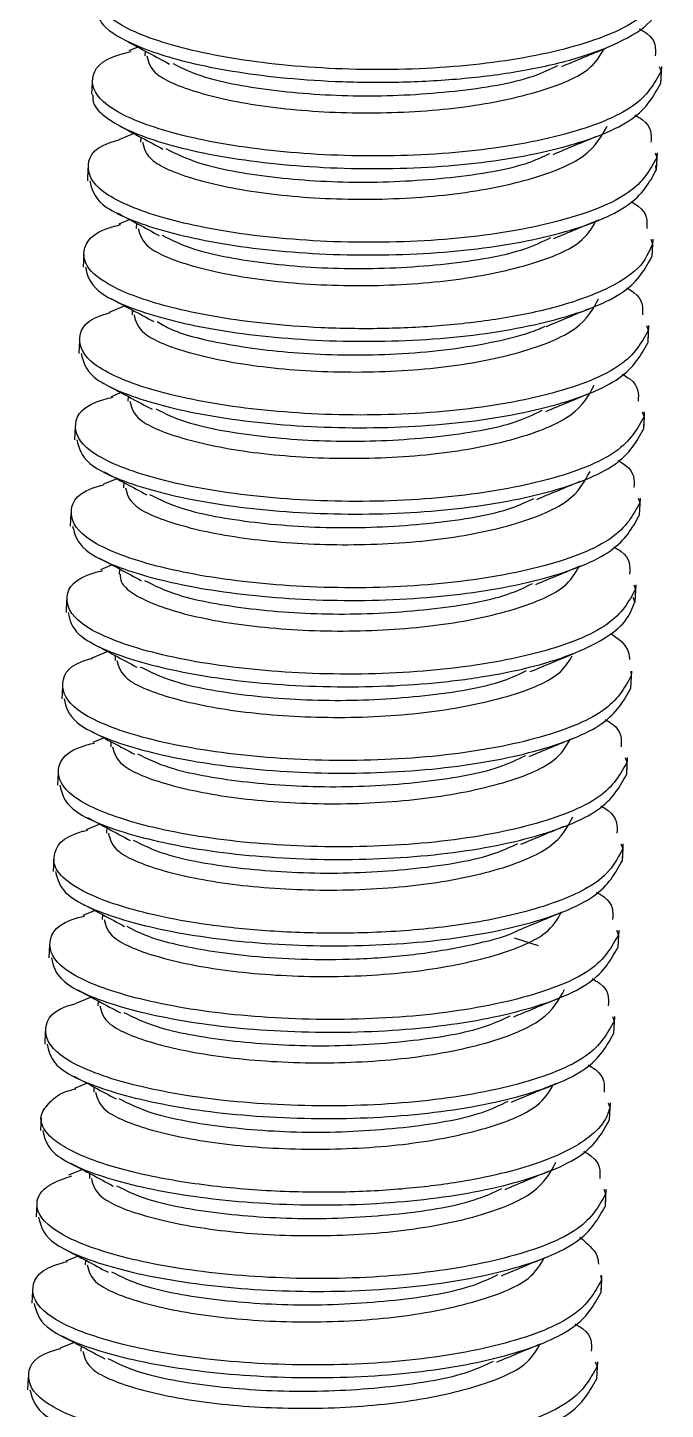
# Model space of a CAD drawing. Header units: millimetres. Extents: x 15 to 415, y 5 to 292.
# Drawn here: x 231.74 to 236.16, y 169.5 to 179.07 of the extents above; entities that cross this region are included whole.
import ezdxf

# ---------------------------------------------------------------- set-up
doc = ezdxf.new("R2010")
doc.units = ezdxf.units.MM
doc.layers.get('0').update_dxf_attribs({"lineweight": 5})

msp = doc.modelspace()

# ---------------------------------------------------------------- linework, layer by layer
at = {"color": 18, "linetype": 'Continuous', "lineweight": 25, "true_color": 0x000000}
for p, q in [((232.5088, 178.9334), (232.4463, 178.9075)), ((232.5583, 178.9068), (232.5567, 178.8728)), ((236.1188, 178.7991), (236.1312, 178.7663)), ((236.1313, 178.7666), (236.127, 178.679)), ((236.1295, 178.6834), (236.1353, 178.799)), ((232.1923, 178.6942), (232.188, 178.6066)), ((232.4808, 178.3356), (232.3766, 178.2922)), ((232.5288, 178.3099), (232.5271, 178.275)), ((236.0892, 178.2014), (236.1017, 178.1686)), ((236.1018, 178.1689), (236.0974, 178.0813)), ((236.1, 178.0857), (236.1057, 178.2012)), ((232.1627, 178.0965), (232.1584, 178.0088)), ((236.0973, 178.0809), (236.0959, 178.1139)), ((232.4519, 177.7394), (232.3765, 177.7082)), ((232.4994, 177.7139), (232.4976, 177.6773)), ((236.0601, 177.6035), (236.0723, 177.5717)), ((236.0705, 177.4882), (236.0762, 177.6034)), ((232.1332, 177.4987), (232.1289, 177.4111)), ((236.0722, 177.5712), (236.0679, 177.4836)), ((232.4179, 177.1418), (232.3106, 177.0974)), ((232.4697, 177.114), (232.468, 177.0797)), ((236.0303, 177.0059), (236.0427, 176.9736)), ((236.0427, 176.9735), (236.0383, 176.8859)), ((236.0409, 176.8905), (236.0466, 177.0058)), ((232.1037, 176.9012), (232.0993, 176.8135)), ((232.3915, 176.5419), (232.3232, 176.5135)), ((235.6188, 176.5303), (235.6459, 176.5415)), ((232.4402, 176.5158), (232.4385, 176.482)), ((236.0005, 176.4083), (236.013, 176.3753)), ((236.0131, 176.3758), (236.0088, 176.2882)), ((236.0114, 176.2927), (236.0171, 176.4082)), ((232.0741, 176.3034), (232.0698, 176.2157)), ((232.3637, 175.9457), (232.2662, 175.9051)), ((232.4108, 175.9204), (232.409, 175.8842)), ((235.9714, 175.8105), (235.9836, 175.7784)), ((235.9836, 175.7781), (235.9793, 175.6905)), ((235.9818, 175.6949), (235.9876, 175.8104)), ((232.0446, 175.7056), (232.0402, 175.618)), ((232.3311, 175.3491), (232.2501, 175.3155)), ((232.3812, 175.3222), (232.3794, 175.2866)), ((235.9419, 175.2127), (235.9541, 175.1808)), ((235.9523, 175.0972), (235.958, 175.2126)), ((232.015, 175.108), (232.0107, 175.0203)), ((235.9498, 175.0932), (235.9376, 175.1251)), ((235.9541, 175.1804), (235.9497, 175.0928)), ((232.2998, 174.7497), (232.1903, 174.7042)), ((232.3515, 174.722), (232.3499, 174.6889)), ((235.9245, 174.5827), (235.9202, 174.4951)), ((235.9211, 174.6153), (235.9244, 174.5823)), ((235.9228, 174.4994), (235.9285, 174.6151)), ((231.9855, 174.5103), (231.9812, 174.4227)), ((232.2749, 174.1516), (232.1973, 174.1194)), ((232.3221, 174.1263), (232.3203, 174.0911)), ((235.8825, 174.0174), (235.8949, 173.9848)), ((235.895, 173.985), (235.8906, 173.8974)), ((235.8932, 173.9017), (235.8989, 174.0173)), ((231.956, 173.9126), (231.9516, 173.8249)), ((232.2444, 173.5559), (232.15, 173.5168)), ((232.2926, 173.53), (232.2908, 173.4934)), ((235.8534, 173.4196), (235.8656, 173.3878)), ((235.8654, 173.3873), (235.8611, 173.2997)), ((235.8637, 173.304), (235.8694, 173.4195)), ((231.9264, 173.3148), (231.9221, 173.2272)), ((232.2115, 172.9574), (232.1283, 172.9229)), ((232.2629, 172.9298), (232.2613, 172.8958)), ((235.8235, 172.822), (235.8359, 172.7896)), ((235.8341, 172.7063), (235.8399, 172.8219)), ((231.8969, 172.7173), (231.8926, 172.6296)), ((235.1141, 172.7686), (235.2794, 172.7143)), ((235.8359, 172.7896), (235.8316, 172.702)), ((232.184, 172.3584), (232.0781, 172.3144)), ((232.2334, 172.332), (232.2317, 172.298)), ((235.7938, 172.2244), (235.8063, 172.1914)), ((235.8064, 172.1919), (235.802, 172.1043)), ((235.8046, 172.1086), (235.8103, 172.2243)), ((231.8673, 172.1195), (231.863, 172.0318)), ((232.1569, 171.762), (232.0697, 171.7258)), ((232.204, 171.7367), (232.2022, 171.7002)), ((235.7646, 171.6265), (235.7769, 171.5946)), ((235.7768, 171.5942), (235.7725, 171.5066)), ((235.7751, 171.5109), (235.7808, 171.6264)), ((231.8378, 171.5217), (231.8335, 171.4341)), ((232.1239, 171.1653), (232.0285, 171.1258)), ((232.1744, 171.1382), (232.1726, 171.1026)), ((235.7351, 171.0288), (235.7473, 170.9968)), ((235.7473, 170.9965), (235.7429, 170.9089)), ((235.7455, 170.9133), (235.7512, 171.0287)), ((231.8083, 170.9241), (231.8039, 170.8364)), ((232.0939, 170.5654), (232.0102, 170.5305)), ((232.1448, 170.5382), (232.1431, 170.505)), ((235.3082, 170.5469), (235.3353, 170.5581)), ((235.7116, 170.4315), (235.7176, 170.3984)), ((235.716, 170.3156), (235.7217, 170.4312)), ((231.7787, 170.3264), (231.7744, 170.2388)), ((235.7177, 170.3988), (235.7134, 170.3112)), ((232.068, 169.9681), (231.9704, 169.9275)), ((232.1153, 169.9428), (232.1136, 169.9072)), ((235.6758, 169.8335), (235.6882, 169.8011)), ((235.6882, 169.8011), (235.6839, 169.7135)), ((235.6865, 169.718), (235.6922, 169.8334)), ((231.7492, 169.7286), (231.7449, 169.641))]:
    msp.add_line(p, q, dxfattribs=at)
for points, knots in [([(236.1609, 179.3648), (236.1148, 179.2808), (236.0225, 179.1127), (235.5263, 178.9173), (234.849, 178.7962), (234.0665, 178.7639), (233.3043, 178.8193), (232.6787, 178.9479), (232.276, 179.1265), (232.1917, 179.3137), (232.2722, 179.4466), (232.4378, 179.4877), (232.4468, 179.4899)], [0, 0, 0, 0, 0.110405, 0.220809, 0.331214, 0.441619, 0.552024, 0.662429, 0.772834, 0.88324, 0.993645, 1, 1, 1, 1]), ([(232.2277, 179.204), (232.2307, 179.1702), (232.2379, 179.089), (232.4445, 178.9538), (232.8561, 178.8148), (233.3793, 178.7284), (233.8783, 178.6923), (234.2944, 178.6868), (234.7241, 178.7083), (235.1449, 178.7601), (235.5309, 178.8444), (235.8497, 178.9611), (236.0833, 179.1069), (236.1319, 179.2197), (236.1566, 179.2772)], [0, 0, 0, 0, 0.069002, 0.165751, 0.274453, 0.39507, 0.460161, 0.528262, 0.599372, 0.67349, 0.750613, 0.83074, 0.91387, 1, 1, 1, 1]), ([(235.9809, 179.0611), (235.999, 179.0503), (236.0978, 178.9909), (236.0939, 178.926), (236.0907, 178.873)], [0, 0, 0, 0, 0.183023, 1, 1, 1, 1]), ([(232.4394, 178.9707), (232.4868, 178.9452), (232.5817, 178.8942), (232.6789, 178.8421), (232.7274, 178.816)], [0, 0, 0, 0, 0.500216, 1, 1, 1, 1]), ([(236.1312, 178.7663), (236.0847, 178.6823), (235.9918, 178.5143), (235.4949, 178.3191), (234.8173, 178.1983), (234.0348, 178.1662), (233.273, 178.2218), (232.6477, 178.3506), (232.2467, 178.529), (232.1594, 178.7172), (232.2537, 178.8537), (232.438, 178.8976), (232.4626, 178.9035)], [0, 0, 0, 0, 0.109241, 0.218481, 0.327722, 0.436963, 0.546203, 0.655444, 0.764684, 0.873925, 0.983166, 1, 1, 1, 1]), ([(232.5702, 178.8727), (232.581, 178.8296), (232.6042, 178.7373), (232.9336, 178.6039), (233.4424, 178.5051), (234.0678, 178.4663), (234.7099, 178.4991), (235.2622, 178.6054), (235.6386, 178.7531), (235.7079, 178.8724), (235.7361, 178.9211)], [0, 0, 0, 0, 0.115659, 0.247864, 0.380068, 0.512273, 0.644478, 0.776683, 0.908888, 1, 1, 1, 1]), ([(235.443, 178.7994), (235.4942, 178.8207), (235.5967, 178.8633), (235.7011, 178.9066), (235.7533, 178.9282)], [0, 0, 0, 0, 0.4998577, 1, 1, 1, 1]), ([(232.7531, 178.8189), (232.8169, 178.7874), (232.9752, 178.7092), (233.4554, 178.6234), (234.0761, 178.5835), (234.7095, 178.6193), (235.1915, 178.6981), (235.3641, 178.7809), (235.4172, 178.8064)], [0, 0, 0, 0, 0.132279, 0.327569, 0.522858, 0.718148, 0.913437, 1, 1, 1, 1]), ([(232.1951, 178.6064), (232.1952, 178.5833), (232.1955, 178.5292), (232.3149, 178.4113), (232.6409, 178.2633), (233.2688, 178.1342), (234.03, 178.0786), (234.8128, 178.1105), (235.4905, 178.2314), (235.9875, 178.4266), (236.0804, 178.5947), (236.1269, 178.6787)], [0, 0, 0, 0, 0.047574, 0.111355, 0.238304, 0.365253, 0.492202, 0.619152, 0.746101, 0.873051, 1, 1, 1, 1]), ([(235.9504, 178.4636), (235.9689, 178.4525), (236.0681, 178.3931), (236.0643, 178.3281), (236.0612, 178.2752)], [0, 0, 0, 0, 0.18609, 1, 1, 1, 1]), ([(232.3842, 178.3873), (232.4334, 178.361), (232.5317, 178.3083), (232.6317, 178.2547), (232.6816, 178.2279)], [0, 0, 0, 0, 0.500202, 1, 1, 1, 1]), ([(232.5404, 178.2749), (232.5514, 178.2318), (232.5749, 178.1394), (232.9047, 178.006), (233.4135, 177.9073), (234.039, 177.8685), (234.6801, 177.9016), (235.2355, 178.0074), (235.6428, 178.1741), (235.7192, 178.3162), (235.7574, 178.3873)], [0, 0, 0, 0, 0.111298, 0.238255, 0.365213, 0.49217, 0.619128, 0.746085, 0.873043, 1, 1, 1, 1]), ([(236.1017, 178.1686), (236.0552, 178.0846), (235.9623, 177.9166), (235.4656, 177.7214), (234.7883, 177.6006), (234.006, 177.5685), (233.2442, 177.624), (232.6192, 177.7526), (232.2166, 177.9311), (232.1333, 178.1183), (232.2108, 178.2499), (232.3726, 178.2903), (232.3785, 178.2917)], [0, 0, 0, 0, 0.110645, 0.22129, 0.331935, 0.442581, 0.553225, 0.66387, 0.774516, 0.885161, 0.995806, 1, 1, 1, 1]), ([(235.3844, 178.1912), (235.4337, 178.2118), (235.5323, 178.2528), (235.6322, 178.2944), (235.6822, 178.3151)], [0, 0, 0, 0, 0.4998885, 1, 1, 1, 1]), ([(232.702, 178.2306), (232.7715, 178.1959), (232.9345, 178.1145), (233.4236, 178.0261), (234.0449, 177.986), (234.6773, 178.0219), (235.1495, 178.0974), (235.3159, 178.1761), (235.3615, 178.1977)], [0, 0, 0, 0, 0.1450605, 0.3403211, 0.5355809, 0.7308404, 0.9260995, 1, 1, 1, 1]), ([(232.1747, 178.0087), (232.1879, 177.9536), (232.2163, 177.8358), (232.6183, 177.665), (233.2389, 177.5363), (234.0018, 177.4808), (234.7838, 177.5129), (235.4612, 177.6338), (235.9579, 177.829), (236.0509, 177.9969), (236.0973, 178.0809)], [0, 0, 0, 0, 0.111285, 0.238244, 0.365203, 0.492163, 0.619122, 0.746081, 0.873041, 1, 1, 1, 1]), ([(232.3654, 177.7859), (232.4134, 177.7601), (232.5094, 177.7085), (232.6076, 177.6556), (232.6567, 177.6292)], [0, 0, 0, 0, 0.500277, 1, 1, 1, 1]), ([(235.921, 177.866), (235.9391, 177.8551), (236.0385, 177.7956), (236.0348, 177.7305), (236.0318, 177.6773)], [0, 0, 0, 0, 0.182067, 1, 1, 1, 1]), ([(236.0723, 177.5717), (236.0474, 177.514), (235.9984, 177.4004), (235.7625, 177.254), (235.4409, 177.137), (235.0521, 177.053), (234.6291, 177.0017), (234.198, 176.9809), (233.7815, 176.9871), (233.2833, 177.024), (232.7641, 177.1112), (232.3537, 177.2501), (232.1493, 177.3923), (232.1181, 177.5415), (232.1908, 177.6565), (232.3701, 177.6997), (232.3905, 177.7046)], [0, 0, 0, 0, 0.074791, 0.146932, 0.216422, 0.283258, 0.347441, 0.408967, 0.467836, 0.524045, 0.62803, 0.721492, 0.804395, 0.876709, 0.985958, 1, 1, 1, 1]), ([(232.5108, 177.6772), (232.5219, 177.634), (232.5455, 177.5416), (232.8758, 177.4082), (233.3852, 177.3096), (234.0109, 177.271), (234.6529, 177.3041), (235.205, 177.4105), (235.5825, 177.5594), (235.6517, 177.68), (235.6803, 177.73)], [0, 0, 0, 0, 0.115729, 0.247577, 0.379424, 0.511272, 0.643118, 0.774964, 0.90681, 1, 1, 1, 1]), ([(235.3897, 177.609), (235.4411, 177.6304), (235.544, 177.6733), (235.6487, 177.7168), (235.7011, 177.7386)], [0, 0, 0, 0, 0.499814, 1, 1, 1, 1]), ([(232.6756, 177.6313), (232.7444, 177.597), (232.9069, 177.516), (233.3949, 177.428), (234.0157, 177.3881), (234.6492, 177.4236), (235.1356, 177.5035), (235.3114, 177.5881), (235.3677, 177.6151)], [0, 0, 0, 0, 0.14108, 0.33317, 0.525259, 0.717349, 0.90944, 1, 1, 1, 1]), ([(232.145, 177.411), (232.1584, 177.3558), (232.1871, 177.2379), (232.5899, 177.0671), (233.2111, 176.9386), (233.9744, 176.8833), (234.7565, 176.9156), (235.4336, 177.0367), (235.9296, 177.232), (236.0219, 177.4001), (236.068, 177.4841)], [0, 0, 0, 0, 0.111476, 0.238408, 0.365341, 0.492273, 0.619206, 0.746137, 0.873069, 1, 1, 1, 1]), ([(235.8918, 177.2681), (235.9099, 177.2572), (236.0091, 177.1978), (236.0053, 177.1328), (236.0021, 177.0797)], [0, 0, 0, 0, 0.182857, 1, 1, 1, 1]), ([(232.321, 177.1938), (232.3704, 177.1673), (232.4691, 177.1143), (232.5694, 177.0605), (232.6195, 177.0335)], [0, 0, 0, 0, 0.500106, 1, 1, 1, 1]), ([(232.4816, 177.0796), (232.4924, 177.0365), (232.5156, 176.9441), (232.845, 176.8106), (233.3539, 176.7117), (233.9797, 176.6728), (234.6211, 176.7059), (235.1768, 176.8118), (235.5841, 176.9787), (235.6603, 177.121), (235.6984, 177.1922)], [0, 0, 0, 0, 0.111038, 0.238032, 0.365025, 0.492019, 0.619014, 0.746009, 0.873004, 1, 1, 1, 1]), ([(235.3359, 176.9997), (235.3856, 177.0204), (235.4848, 177.0618), (235.5855, 177.1037), (235.6359, 177.1246)], [0, 0, 0, 0, 0.499941, 1, 1, 1, 1]), ([(236.0427, 176.9736), (235.9964, 176.8896), (235.9037, 176.7216), (235.407, 176.5263), (234.7295, 176.4055), (233.9469, 176.3733), (233.1848, 176.4289), (232.5596, 176.5576), (232.1571, 176.7362), (232.0745, 176.9233), (232.1515, 177.0545), (232.3121, 177.0946), (232.3169, 177.0958)], [0, 0, 0, 0, 0.1107327, 0.2214657, 0.3321992, 0.4429322, 0.5536662, 0.6644, 0.7751343, 0.8858687, 0.996592, 1, 1, 1, 1]), ([(232.6414, 177.0348), (232.6718, 177.0159), (232.7723, 176.9535), (233.134, 176.8667), (233.5931, 176.8117), (234.013, 176.7995), (234.345, 176.8091), (234.6768, 176.8395), (234.9866, 176.8933), (235.211, 176.9485), (235.305, 176.9911), (235.3286, 177.0018)], [0, 0, 0, 0, 0.076477, 0.252948, 0.440797, 0.539468, 0.641017, 0.745446, 0.852752, 0.962934, 1, 1, 1, 1]), ([(232.1158, 176.8134), (232.1289, 176.7584), (232.1569, 176.6405), (232.5586, 176.4696), (233.1793, 176.3407), (233.9426, 176.2851), (234.725, 176.3172), (235.4027, 176.4382), (235.8994, 176.6337), (235.992, 176.8019), (236.0384, 176.886)], [0, 0, 0, 0, 0.111038, 0.238032, 0.365026, 0.49202, 0.619015, 0.74601, 0.873005, 1, 1, 1, 1]), ([(235.862, 176.6703), (235.8804, 176.6592), (235.9795, 176.5998), (235.9756, 176.5349), (235.9725, 176.4822)], [0, 0, 0, 0, 0.186627, 1, 1, 1, 1]), ([(232.3171, 176.5817), (232.3648, 176.5562), (232.4603, 176.505), (232.5579, 176.4527), (232.6066, 176.4266)], [0, 0, 0, 0, 0.500267, 1, 1, 1, 1]), ([(232.4519, 176.4819), (232.4628, 176.4388), (232.4861, 176.3464), (232.8156, 176.213), (233.3243, 176.1143), (233.9498, 176.0755), (234.5909, 176.1085), (235.1465, 176.2142), (235.5539, 176.3808), (235.6305, 176.5229), (235.6687, 176.594)], [0, 0, 0, 0, 0.111178, 0.238153, 0.365128, 0.492102, 0.619076, 0.746051, 0.873025, 1, 1, 1, 1]), ([(236.013, 176.3753), (235.9665, 176.2913), (235.8734, 176.1234), (235.3765, 175.9282), (234.6989, 175.8075), (233.9166, 175.7754), (233.155, 175.831), (232.5298, 175.9597), (232.1285, 176.1381), (232.0418, 176.3261), (232.1333, 176.4618), (232.3141, 176.5052), (232.3357, 176.5104)], [0, 0, 0, 0, 0.1094573, 0.2189143, 0.3283713, 0.4378284, 0.5472854, 0.6567421, 0.7661993, 0.8756559, 0.9851134, 1, 1, 1, 1]), ([(235.3339, 176.4122), (235.3854, 176.4336), (235.4796, 176.4726), (235.5754, 176.5123), (235.6188, 176.5303)], [0, 0, 0, 0, 0.546987, 1, 1, 1, 1]), ([(232.6317, 176.4297), (232.6962, 176.3977), (232.8548, 176.3191), (233.3361, 176.233), (233.9566, 176.193), (234.5905, 176.2285), (235.0765, 176.3083), (235.2519, 176.3926), (235.3078, 176.4195)], [0, 0, 0, 0, 0.133059, 0.32709, 0.521121, 0.715151, 0.90918, 1, 1, 1, 1]), ([(232.0862, 176.2156), (232.0993, 176.1606), (232.1275, 176.0428), (232.5292, 175.8721), (233.1496, 175.7434), (233.9125, 175.6878), (234.6945, 175.7198), (235.3721, 175.8406), (235.869, 176.0357), (235.9621, 176.2037), (236.0087, 176.2877)], [0, 0, 0, 0, 0.111167, 0.238143, 0.365119, 0.492095, 0.619072, 0.746048, 0.873024, 1, 1, 1, 1]), ([(235.8323, 176.0729), (235.8505, 176.062), (235.9499, 176.0024), (235.9461, 175.9374), (235.9431, 175.8843)], [0, 0, 0, 0, 0.183703, 1, 1, 1, 1]), ([(232.2742, 175.9937), (232.3232, 175.9675), (232.421, 175.9149), (232.5204, 175.8615), (232.5701, 175.8348)], [0, 0, 0, 0, 0.500172, 1, 1, 1, 1]), ([(232.4222, 175.8841), (232.4332, 175.8409), (232.4569, 175.7484), (232.7871, 175.6149), (233.2962, 175.5163), (233.922, 175.4777), (234.5631, 175.5108), (235.1184, 175.6168), (235.5253, 175.7836), (235.6013, 175.9258), (235.6393, 175.9969)], [0, 0, 0, 0, 0.111411, 0.238352, 0.365294, 0.492235, 0.619176, 0.746118, 0.873059, 1, 1, 1, 1]), ([(235.9836, 175.7784), (235.9374, 175.6943), (235.845, 175.5263), (235.3487, 175.3309), (234.6715, 175.2099), (233.8892, 175.1776), (233.1272, 175.233), (232.5017, 175.3615), (232.099, 175.54), (232.0143, 175.7275), (232.0952, 175.8601), (232.2616, 175.9013), (232.2714, 175.9037)], [0, 0, 0, 0, 0.110345, 0.22069, 0.331035, 0.441381, 0.551726, 0.662071, 0.772416, 0.882762, 0.993107, 1, 1, 1, 1]), ([(235.2711, 175.8034), (235.3206, 175.8241), (235.4197, 175.8655), (235.5203, 175.9073), (235.5706, 175.9283)], [0, 0, 0, 0, 0.499887, 1, 1, 1, 1]), ([(232.5897, 175.8371), (232.6576, 175.8033), (232.8193, 175.7227), (233.3058, 175.6351), (233.9267, 175.595), (234.5592, 175.6308), (235.0339, 175.7071), (235.202, 175.7868), (235.2496, 175.8094)], [0, 0, 0, 0, 0.1416213, 0.336918, 0.5322145, 0.7275098, 0.9228061, 1, 1, 1, 1]), ([(232.0564, 175.6179), (232.0698, 175.5627), (232.0983, 175.4447), (232.5009, 175.274), (233.1218, 175.1453), (233.885, 175.0899), (234.667, 175.1222), (235.3443, 175.2432), (235.8406, 175.4386), (235.9331, 175.6066), (235.9793, 175.6907)], [0, 0, 0, 0, 0.111406, 0.238348, 0.36529, 0.492232, 0.619174, 0.746116, 0.873058, 1, 1, 1, 1]), ([(232.2415, 175.3973), (232.2896, 175.3714), (232.3859, 175.3196), (232.4845, 175.2666), (232.5337, 175.2401)], [0, 0, 0, 0, 0.500235, 1, 1, 1, 1]), ([(235.803, 175.475), (235.8211, 175.4642), (235.9204, 175.4047), (235.9166, 175.3397), (235.9136, 175.2865)], [0, 0, 0, 0, 0.181752, 1, 1, 1, 1]), ([(235.9541, 175.1808), (235.908, 175.0968), (235.8156, 174.9287), (235.3193, 174.7333), (234.642, 174.6123), (233.8594, 174.5801), (233.0973, 174.6355), (232.4715, 174.7641), (232.0697, 174.9425), (231.9833, 175.1292), (232.0718, 175.2629), (232.2456, 175.3061), (232.2666, 175.3114)], [0, 0, 0, 0, 0.1097632, 0.2195264, 0.3292901, 0.4390539, 0.5488177, 0.6585816, 0.7683457, 0.8781101, 0.9852532, 1, 1, 1, 1]), ([(232.3854, 175.2864), (232.3857, 175.2675), (232.3865, 175.2239), (232.4901, 175.1294), (232.7684, 175.0127), (233.2965, 174.9152), (233.9261, 174.8801), (234.5644, 174.9169), (235.1048, 175.0254), (235.469, 175.1729), (235.5357, 175.2908), (235.563, 175.3391)], [0, 0, 0, 0, 0.051418, 0.119115, 0.253156, 0.386302, 0.518551, 0.649904, 0.78036, 0.909918, 1, 1, 1, 1]), ([(235.2637, 175.2144), (235.3149, 175.2357), (235.4171, 175.2784), (235.5212, 175.3217), (235.5732, 175.3433)], [0, 0, 0, 0, 0.499859, 1, 1, 1, 1]), ([(232.5532, 175.2422), (232.6234, 175.2072), (232.7872, 175.1255), (233.2776, 175.037), (233.8988, 174.9972), (234.5319, 175.033), (235.0144, 175.1119), (235.1876, 175.1949), (235.241, 175.2206)], [0, 0, 0, 0, 0.144119, 0.33658, 0.52904, 0.7215, 0.913961, 1, 1, 1, 1]), ([(232.0258, 175.0202), (232.0365, 174.9693), (232.0598, 174.8587), (232.4191, 174.6942), (232.9985, 174.5618), (233.7418, 174.4951), (234.4019, 174.5114), (234.8913, 174.5703), (235.2279, 174.6375), (235.5162, 174.7262), (235.7409, 174.834), (235.8981, 174.9573), (235.9325, 175.0478), (235.9498, 175.0932)], [0, 0, 0, 0, 0.1027987, 0.2236486, 0.3468418, 0.4723762, 0.6002503, 0.6653922, 0.7311277, 0.7974557, 0.8643777, 0.9318922, 1, 1, 1, 1]), ([(235.7779, 174.876), (235.7921, 174.8674), (235.8759, 174.8171), (235.9084, 174.7532), (235.9125, 174.7014), (235.9131, 174.694)], [0, 0, 0, 0, 0.14913, 0.878251, 1, 1, 1, 1]), ([(232.2019, 174.8021), (232.2514, 174.7756), (232.3504, 174.7227), (232.4509, 174.6688), (232.5011, 174.6419)], [0, 0, 0, 0, 0.500114, 1, 1, 1, 1]), ([(235.2258, 174.6111), (235.2757, 174.6318), (235.3757, 174.6734), (235.477, 174.7154), (235.5277, 174.7364)], [0, 0, 0, 0, 0.499926, 1, 1, 1, 1]), ([(235.9244, 174.5823), (235.8779, 174.4983), (235.7849, 174.3303), (235.288, 174.1352), (234.6103, 174.0144), (233.8279, 173.9823), (233.0661, 174.038), (232.4413, 174.1666), (232.0388, 174.3453), (231.9568, 174.5324), (232.032, 174.6631), (232.1902, 174.7029), (232.1932, 174.7037)], [0, 0, 0, 0, 0.110877, 0.221754, 0.332631, 0.443507, 0.554384, 0.665261, 0.776138, 0.887015, 0.997892, 1, 1, 1, 1]), ([(232.3634, 174.6888), (232.3742, 174.6457), (232.3974, 174.5534), (232.7268, 174.42), (233.2356, 174.3212), (233.8608, 174.2824), (234.5032, 174.3152), (235.0544, 174.4216), (235.4226, 174.564), (235.49, 174.6771), (235.5154, 174.7196)], [0, 0, 0, 0, 0.116981, 0.25069, 0.384398, 0.518106, 0.651815, 0.785523, 0.919231, 1, 1, 1, 1]), ([(232.5237, 174.6446), (232.5938, 174.6097), (232.7575, 174.528), (233.2478, 174.4395), (233.8693, 174.3996), (234.5022, 174.4355), (234.9801, 174.513), (235.15, 174.5942), (235.2, 174.618)], [0, 0, 0, 0, 0.144837, 0.338473, 0.532109, 0.725744, 0.919379, 1, 1, 1, 1]), ([(231.9976, 174.4226), (232.0107, 174.3676), (232.0388, 174.2498), (232.4404, 174.0791), (233.0608, 173.9503), (233.8239, 173.8947), (234.606, 173.9267), (235.2837, 174.0475), (235.7806, 174.2427), (235.8736, 174.4107), (235.9201, 174.4947)], [0, 0, 0, 0, 0.111097, 0.238083, 0.365069, 0.492055, 0.619042, 0.746028, 0.873014, 1, 1, 1, 1]), ([(235.7437, 174.2797), (235.7621, 174.2687), (235.8613, 174.2092), (235.8575, 174.1442), (235.8544, 174.0913)], [0, 0, 0, 0, 0.185645, 1, 1, 1, 1]), ([(232.1926, 174.1958), (232.2406, 174.17), (232.3366, 174.1186), (232.4348, 174.0659), (232.4838, 174.0396)], [0, 0, 0, 0, 0.500287, 1, 1, 1, 1]), ([(235.2183, 174.0237), (235.27, 174.0452), (235.3735, 174.0882), (235.4789, 174.1318), (235.5316, 174.1537)], [0, 0, 0, 0, 0.499793, 1, 1, 1, 1]), ([(235.8949, 173.9848), (235.8485, 173.9008), (235.7557, 173.7328), (235.2591, 173.5376), (234.5818, 173.4167), (233.7996, 173.3846), (233.0378, 173.44), (232.4124, 173.5686), (232.0106, 173.747), (231.9241, 173.9349), (232.0125, 174.0696), (232.189, 174.1124), (232.2072, 174.1168)], [0, 0, 0, 0, 0.109712, 0.219425, 0.329137, 0.438849, 0.548562, 0.658274, 0.767987, 0.877699, 0.987412, 1, 1, 1, 1]), ([(232.3336, 174.091), (232.3446, 174.0478), (232.3682, 173.9554), (232.698, 173.822), (233.207, 173.7233), (233.8323, 173.6846), (234.4743, 173.7176), (235.0264, 173.8239), (235.4032, 173.972), (235.4725, 174.0918), (235.501, 174.141)], [0, 0, 0, 0, 0.115803, 0.247854, 0.379905, 0.511956, 0.644007, 0.776057, 0.908108, 1, 1, 1, 1]), ([(232.5055, 174.0422), (232.5721, 174.009), (232.7326, 173.9291), (233.2173, 173.842), (233.8378, 173.8019), (234.4716, 173.8374), (234.9597, 173.9177), (235.1366, 174.0028), (235.1941, 174.0305)], [0, 0, 0, 0, 0.136915, 0.329508, 0.522102, 0.714695, 0.907288, 1, 1, 1, 1]), ([(231.9679, 173.8248), (231.9812, 173.7697), (232.0096, 173.6518), (232.4118, 173.4811), (233.0324, 173.3524), (233.7954, 173.2969), (234.5773, 173.329), (235.2547, 173.4499), (235.7513, 173.6451), (235.8442, 173.8131), (235.8906, 173.8971)], [0, 0, 0, 0, 0.11132, 0.238274, 0.365229, 0.492183, 0.619137, 0.746092, 0.873046, 1, 1, 1, 1]), ([(235.7143, 173.682), (235.7323, 173.6712), (235.8317, 173.6117), (235.828, 173.5466), (235.825, 173.4934)], [0, 0, 0, 0, 0.181787, 1, 1, 1, 1]), ([(232.1601, 173.6012), (232.209, 173.5749), (232.3067, 173.5224), (232.406, 173.469), (232.4556, 173.4423)], [0, 0, 0, 0, 0.500137, 1, 1, 1, 1]), ([(232.304, 173.4933), (232.3151, 173.4501), (232.3388, 173.3577), (232.6691, 173.2243), (233.1784, 173.1257), (233.8043, 173.0871), (234.4455, 173.1203), (235.0007, 173.2263), (235.4075, 173.3931), (235.4833, 173.5353), (235.5212, 173.6063)], [0, 0, 0, 0, 0.111422, 0.238363, 0.365304, 0.492244, 0.619183, 0.746122, 0.873062, 1, 1, 1, 1]), ([(235.8656, 173.3878), (235.8285, 173.314), (235.7566, 173.1706), (235.3955, 172.999), (234.9296, 172.8799), (234.4055, 172.8139), (233.8826, 172.7944), (233.4, 172.812), (232.9831, 172.8564), (232.5529, 172.9337), (232.1914, 173.0464), (231.9852, 173.1751), (231.9238, 173.2701), (231.9301, 173.3797), (231.9783, 173.47), (232.1473, 173.5116), (232.1591, 173.5145)], [0, 0, 0, 0, 0.096362, 0.187263, 0.272694, 0.352646, 0.427113, 0.496087, 0.55956, 0.617528, 0.716537, 0.793668, 0.8488, 0.881849, 0.991722, 1, 1, 1, 1]), ([(235.1601, 173.4157), (235.21, 173.4366), (235.3099, 173.4783), (235.4112, 173.5205), (235.4618, 173.5416)], [0, 0, 0, 0, 0.499905, 1, 1, 1, 1]), ([(232.4755, 173.4445), (232.5425, 173.4112), (232.7034, 173.3313), (233.1885, 173.2441), (233.8093, 173.2041), (234.442, 173.24), (234.9193, 173.3172), (235.089, 173.398), (235.1386, 173.4217)], [0, 0, 0, 0, 0.139224, 0.334289, 0.529355, 0.72442, 0.919485, 1, 1, 1, 1]), ([(231.9382, 173.2271), (231.9516, 173.1719), (231.9802, 173.054), (232.383, 172.8833), (233.0041, 172.7547), (233.7675, 172.6993), (234.5496, 172.7317), (235.2269, 172.8527), (235.7229, 173.0481), (235.8151, 173.2162), (235.8612, 173.3002)], [0, 0, 0, 0, 0.111422, 0.238362, 0.365302, 0.492242, 0.619182, 0.746122, 0.873061, 1, 1, 1, 1]), ([(232.1233, 173.0048), (232.1715, 172.9789), (232.2678, 172.9272), (232.3664, 172.8743), (232.4156, 172.8478)], [0, 0, 0, 0, 0.500209, 1, 1, 1, 1]), ([(235.685, 173.0842), (235.7032, 173.0733), (235.8023, 173.0139), (235.7985, 172.9489), (235.7953, 172.8959)], [0, 0, 0, 0, 0.183318, 1, 1, 1, 1]), ([(235.8359, 172.7896), (235.7895, 172.7056), (235.6967, 172.5376), (235.2, 172.3424), (234.5223, 172.2215), (233.7397, 172.1895), (232.9777, 172.2451), (232.3524, 172.3738), (231.9507, 172.5523), (231.8657, 172.7399), (231.9523, 172.8739), (232.1257, 172.916), (232.1411, 172.9198)], [0, 0, 0, 0, 0.109923, 0.219846, 0.32977, 0.439694, 0.549618, 0.659543, 0.769467, 0.879392, 0.989298, 1, 1, 1, 1]), ([(232.2748, 172.8957), (232.2856, 172.8526), (232.3087, 172.7603), (232.638, 172.6268), (233.1469, 172.5279), (233.7724, 172.4891), (234.4147, 172.5219), (234.9672, 172.6283), (235.344, 172.7764), (235.4133, 172.8963), (235.4417, 172.9454)], [0, 0, 0, 0, 0.1154607, 0.2475858, 0.3797115, 0.5118379, 0.6439637, 0.7760906, 0.9082167, 1, 1, 1, 1]), ([(235.1426, 172.821), (235.1936, 172.8422), (235.2955, 172.8846), (235.3992, 172.9277), (235.4511, 172.9493)], [0, 0, 0, 0, 0.4998751, 1, 1, 1, 1]), ([(232.4311, 172.8489), (232.4769, 172.825), (232.6048, 172.758), (232.9251, 172.6867), (233.2994, 172.6385), (233.6461, 172.6171), (234.0296, 172.6187), (234.4342, 172.6488), (234.814, 172.7164), (235.0627, 172.7769), (235.1406, 172.8207), (235.1411, 172.821)], [0, 0, 0, 0, 0.098766, 0.275939, 0.376742, 0.485444, 0.602034, 0.726508, 0.858857, 0.999073, 1, 1, 1, 1]), ([(231.9091, 172.6295), (231.9221, 172.5745), (231.9501, 172.4566), (232.3518, 172.2858), (232.9724, 172.1569), (233.7357, 172.1013), (234.518, 172.1334), (235.1957, 172.2543), (235.6925, 172.4497), (235.7852, 172.6179), (235.8316, 172.7019)], [0, 0, 0, 0, 0.111038, 0.238032, 0.365026, 0.49202, 0.619014, 0.746009, 0.873004, 1, 1, 1, 1]), ([(235.6551, 172.4864), (235.6736, 172.4753), (235.7727, 172.4159), (235.7689, 172.351), (235.7657, 172.2983)], [0, 0, 0, 0, 0.186741, 1, 1, 1, 1]), ([(232.0895, 172.409), (232.1389, 172.3826), (232.2377, 172.3297), (232.3379, 172.276), (232.388, 172.2492)], [0, 0, 0, 0, 0.500156, 1, 1, 1, 1]), ([(232.2451, 172.2979), (232.256, 172.2548), (232.2794, 172.1625), (232.609, 172.0291), (233.1177, 171.9303), (233.7431, 171.8916), (234.3842, 171.9246), (234.9398, 172.0303), (235.3472, 172.1969), (235.4237, 172.3391), (235.4619, 172.4101)], [0, 0, 0, 0, 0.1112132, 0.2381827, 0.3651522, 0.4921212, 0.6190908, 0.7460608, 0.87303, 1, 1, 1, 1]), ([(235.1112, 172.2221), (235.1614, 172.2429), (235.2618, 172.2846), (235.3636, 172.3268), (235.4145, 172.3479)], [0, 0, 0, 0, 0.499883, 1, 1, 1, 1]), ([(235.8063, 172.1914), (235.7597, 172.1075), (235.6666, 171.9395), (235.1698, 171.7443), (234.4923, 171.6236), (233.71, 171.5915), (232.9483, 171.6471), (232.3234, 171.7757), (231.921, 171.9543), (231.8382, 172.1414), (231.9148, 172.2727), (232.0751, 172.3128), (232.0799, 172.314)], [0, 0, 0, 0, 0.110737, 0.221473, 0.332209, 0.442946, 0.553683, 0.664419, 0.775156, 0.885892, 0.996628, 1, 1, 1, 1]), ([(232.4102, 172.252), (232.4787, 172.2179), (232.641, 172.137), (233.1288, 172.0491), (233.7499, 172.0091), (234.3831, 172.0448), (234.8631, 172.1227), (235.0345, 172.2046), (235.086, 172.2292)], [0, 0, 0, 0, 0.14185, 0.335598, 0.529345, 0.723091, 0.916837, 1, 1, 1, 1]), ([(231.8794, 172.0317), (231.8926, 171.9767), (231.9208, 171.8589), (232.3226, 171.6882), (232.943, 171.5594), (233.7059, 171.5039), (234.4878, 171.5359), (235.1654, 171.6567), (235.6623, 171.8518), (235.7554, 172.0198), (235.8019, 172.1038)], [0, 0, 0, 0, 0.1112003, 0.2381714, 0.3651431, 0.4921147, 0.619086, 0.7460569, 0.8730289, 1, 1, 1, 1]), ([(235.6255, 171.889), (235.6437, 171.8781), (235.7431, 171.8186), (235.7394, 171.7535), (235.7363, 171.7003)], [0, 0, 0, 0, 0.183118, 1, 1, 1, 1]), ([(232.0658, 171.8109), (232.1141, 171.7849), (232.2108, 171.733), (232.3095, 171.6799), (232.3589, 171.6534)], [0, 0, 0, 0, 0.50027, 1, 1, 1, 1]), ([(235.0947, 171.6319), (235.1463, 171.6534), (235.2496, 171.6964), (235.3548, 171.7401), (235.4074, 171.7619)], [0, 0, 0, 0, 0.499791, 1, 1, 1, 1]), ([(235.7769, 171.5946), (235.7684, 171.5672), (235.7464, 171.4959), (235.6281, 171.3715), (235.411, 171.2534), (235.1257, 171.1587), (234.8293, 171.0906), (234.4612, 171.0372), (234.0272, 171.0063), (233.5433, 171.0058), (233.0385, 171.0422), (232.5549, 171.1193), (232.1469, 171.2358), (231.94, 171.3494), (231.8611, 171.4361), (231.8365, 171.4903), (231.8358, 171.5576), (231.8973, 171.6324), (231.969, 171.697), (232.0639, 171.7197), (232.0789, 171.7233)], [0, 0, 0, 0, 0.035368, 0.092044, 0.169946, 0.216985, 0.269348, 0.32703, 0.390027, 0.458333, 0.531941, 0.610844, 0.695036, 0.784509, 0.815633, 0.847349, 0.879658, 0.934684, 0.98972, 1, 1, 1, 1]), ([(232.2154, 171.7002), (232.2265, 171.657), (232.2502, 171.5645), (232.5805, 171.4311), (233.0898, 171.3325), (233.7154, 171.294), (234.3573, 171.327), (234.9094, 171.4335), (235.2867, 171.5822), (235.3559, 171.7026), (235.3845, 171.7524)], [0, 0, 0, 0, 0.115817, 0.247694, 0.379571, 0.511447, 0.643323, 0.775199, 0.907074, 1, 1, 1, 1]), ([(232.3773, 171.6555), (232.4468, 171.6208), (232.6099, 171.5394), (233.0991, 171.4511), (233.7198, 171.4111), (234.3534, 171.4466), (234.84, 171.5265), (235.016, 171.6111), (235.0725, 171.6382)], [0, 0, 0, 0, 0.142448, 0.334185, 0.525922, 0.717659, 0.909397, 1, 1, 1, 1]), ([(231.8496, 171.434), (231.863, 171.3788), (231.8916, 171.2608), (232.2942, 171.09), (232.9152, 170.9614), (233.6785, 170.906), (234.4605, 170.9383), (235.1378, 171.0594), (235.634, 171.2548), (235.7264, 171.4228), (235.7726, 171.5069)], [0, 0, 0, 0, 0.1114155, 0.2383564, 0.3652968, 0.4922375, 0.6191779, 0.7461189, 0.8730596, 1, 1, 1, 1]), ([(235.5963, 171.2911), (235.6144, 171.2803), (235.7136, 171.2208), (235.7099, 171.1558), (235.7068, 171.1026)], [0, 0, 0, 0, 0.1818525, 1, 1, 1, 1]), ([(232.0421, 171.2092), (232.0911, 171.1829), (232.189, 171.1304), (232.2883, 171.0769), (232.338, 171.0502)], [0, 0, 0, 0, 0.5001, 1, 1, 1, 1]), ([(232.1861, 171.1025), (232.197, 171.0593), (232.2203, 170.9667), (232.55, 170.8329), (233.0591, 170.734), (233.685, 170.6952), (234.3263, 170.7284), (234.8819, 170.8345), (235.289, 171.0016), (235.365, 171.1441), (235.403, 171.2154)], [0, 0, 0, 0, 0.111145, 0.23812, 0.365096, 0.492074, 0.619054, 0.746034, 0.873016, 1, 1, 1, 1]), ([(235.7473, 170.9968), (235.7011, 170.9128), (235.6087, 170.7448), (235.1123, 170.5494), (234.4349, 170.4284), (233.6523, 170.3963), (232.8903, 170.4517), (232.2641, 170.5805), (231.8645, 170.7582), (231.7786, 170.9309), (231.863, 171.0563), (232.0043, 171.1047), (232.0511, 171.1207)], [0, 0, 0, 0, 0.110248, 0.220496, 0.3307439, 0.4409924, 0.5512411, 0.66149, 0.7717391, 0.8819707, 0.9609156, 1, 1, 1, 1]), ([(235.0508, 171.0277), (235.1011, 171.0487), (235.2016, 171.0906), (235.3036, 171.133), (235.3546, 171.1542)], [0, 0, 0, 0, 0.499919, 1, 1, 1, 1]), ([(232.3597, 171.0527), (232.4262, 171.0197), (232.5868, 170.94), (233.0713, 170.8532), (233.6921, 170.8133), (234.3252, 170.8492), (234.805, 170.9273), (234.9763, 171.0092), (235.0278, 171.0339)], [0, 0, 0, 0, 0.137649, 0.332327, 0.527004, 0.721682, 0.916359, 1, 1, 1, 1]), ([(231.8203, 170.8363), (231.8335, 170.7811), (231.8618, 170.6629), (232.2639, 170.4919), (232.8848, 170.363), (233.6482, 170.3074), (234.4305, 170.3397), (235.108, 170.4609), (235.6044, 170.6566), (235.6968, 170.825), (235.743, 170.9092)], [0, 0, 0, 0, 0.111201, 0.238169, 0.365138, 0.492108, 0.61908, 0.746052, 0.873026, 1, 1, 1, 1]), ([(232.0027, 170.6142), (232.0523, 170.5876), (232.1515, 170.5346), (232.2519, 170.4808), (232.3021, 170.4539)], [0, 0, 0, 0, 0.5000872, 1, 1, 1, 1]), ([(235.5697, 170.6967), (235.6193, 170.6543), (235.692, 170.5921), (235.6962, 170.5292), (235.6975, 170.5092)], [0, 0, 0, 0, 0.681604, 1, 1, 1, 1]), ([(235.7176, 170.3984), (235.6711, 170.3144), (235.578, 170.1464), (235.0811, 169.9512), (234.4035, 169.8304), (233.6211, 169.7984), (232.8593, 169.8541), (232.2343, 169.9827), (231.8327, 170.1613), (231.7477, 170.349), (231.8333, 170.4827), (232.0055, 170.5247), (232.0199, 170.5282)], [0, 0, 0, 0, 0.109993, 0.219986, 0.329979, 0.439972, 0.549964, 0.659957, 0.76995, 0.879943, 0.989936, 1, 1, 1, 1]), ([(232.1566, 170.5049), (232.1674, 170.4618), (232.1907, 170.3695), (232.5201, 170.2361), (233.0288, 170.1373), (233.6541, 170.0985), (234.2961, 170.1313), (234.8484, 170.2376), (235.2246, 170.3851), (235.2939, 170.5042), (235.3221, 170.5527)], [0, 0, 0, 0, 0.115719, 0.247963, 0.380208, 0.512452, 0.644697, 0.776941, 0.909186, 1, 1, 1, 1]), ([(235.0264, 170.4301), (235.0774, 170.4512), (235.1705, 170.4899), (235.2653, 170.5291), (235.3082, 170.5469)], [0, 0, 0, 0, 0.547604, 1, 1, 1, 1]), ([(232.3261, 170.4569), (232.3936, 170.4233), (232.555, 170.3431), (233.0411, 170.2557), (233.6622, 170.2158), (234.2955, 170.2516), (234.7763, 170.3299), (234.9482, 170.4123), (235.0003, 170.4372)], [0, 0, 0, 0, 0.139496, 0.333513, 0.52753, 0.721547, 0.915563, 1, 1, 1, 1]), ([(231.7909, 170.2386), (231.804, 170.1837), (231.8321, 170.0659), (232.2337, 169.8952), (232.854, 169.7664), (233.617, 169.7108), (234.3991, 169.7428), (235.0768, 169.8636), (235.5737, 170.0587), (235.6668, 170.2267), (235.7133, 170.3107)], [0, 0, 0, 0, 0.1111083, 0.2380927, 0.3650772, 0.4920614, 0.6190462, 0.7460307, 0.8730152, 1, 1, 1, 1]), ([(235.5369, 170.0958), (235.5552, 170.0848), (235.6545, 170.0253), (235.6507, 169.9603), (235.6477, 169.9074)], [0, 0, 0, 0, 0.185112, 1, 1, 1, 1]), ([(231.9821, 170.0142), (232.0311, 169.9879), (232.1291, 169.9354), (232.2286, 169.882), (232.2784, 169.8553)], [0, 0, 0, 0, 0.500163, 1, 1, 1, 1]), ([(232.1268, 169.9071), (232.1379, 169.8639), (232.1614, 169.7715), (232.4914, 169.638), (233.0004, 169.5394), (233.6258, 169.5007), (234.2677, 169.5337), (234.8199, 169.64), (235.1971, 169.7885), (235.2665, 169.9086), (235.295, 169.9581)], [0, 0, 0, 0, 0.115763, 0.247727, 0.37969, 0.511654, 0.643619, 0.775582, 0.907546, 1, 1, 1, 1]), ([(234.9932, 169.8327), (235.0435, 169.8536), (235.1441, 169.8955), (235.2461, 169.9378), (235.2972, 169.959)], [0, 0, 0, 0, 0.4998643, 1, 1, 1, 1]), ([(235.6882, 169.8011), (235.6418, 169.717), (235.5491, 169.549), (235.0527, 169.3538), (234.3754, 169.2328), (233.5931, 169.2006), (232.8312, 169.2561), (232.206, 169.3846), (231.8034, 169.5632), (231.719, 169.7505), (231.7996, 169.883), (231.9654, 169.9241), (231.9747, 169.9264)], [0, 0, 0, 0, 0.110383, 0.220766, 0.331149, 0.441531, 0.551914, 0.662297, 0.77268, 0.883062, 0.993445, 1, 1, 1, 1]), ([(232.2996, 169.8579), (232.366, 169.8248), (232.5263, 169.7451), (233.0105, 169.6581), (233.6311, 169.618), (234.2643, 169.6536), (234.7454, 169.7319), (234.9177, 169.8142), (234.97, 169.8392)], [0, 0, 0, 0, 0.137628, 0.332015, 0.526402, 0.72079, 0.915176, 1, 1, 1, 1]), ([(231.7611, 169.6409), (231.7744, 169.5858), (231.8029, 169.4679), (232.2052, 169.2971), (232.8259, 169.1684), (233.5889, 169.113), (234.3709, 169.1451), (235.0482, 169.2661), (235.5447, 169.4613), (235.6375, 169.6293), (235.6838, 169.7133)], [0, 0, 0, 0, 0.111352, 0.238302, 0.365252, 0.492201, 0.619151, 0.746101, 0.873051, 1, 1, 1, 1])]:
    msp.add_open_spline(points, degree=3, knots=knots, dxfattribs=at)

doc.saveas('drawing.dxf')
